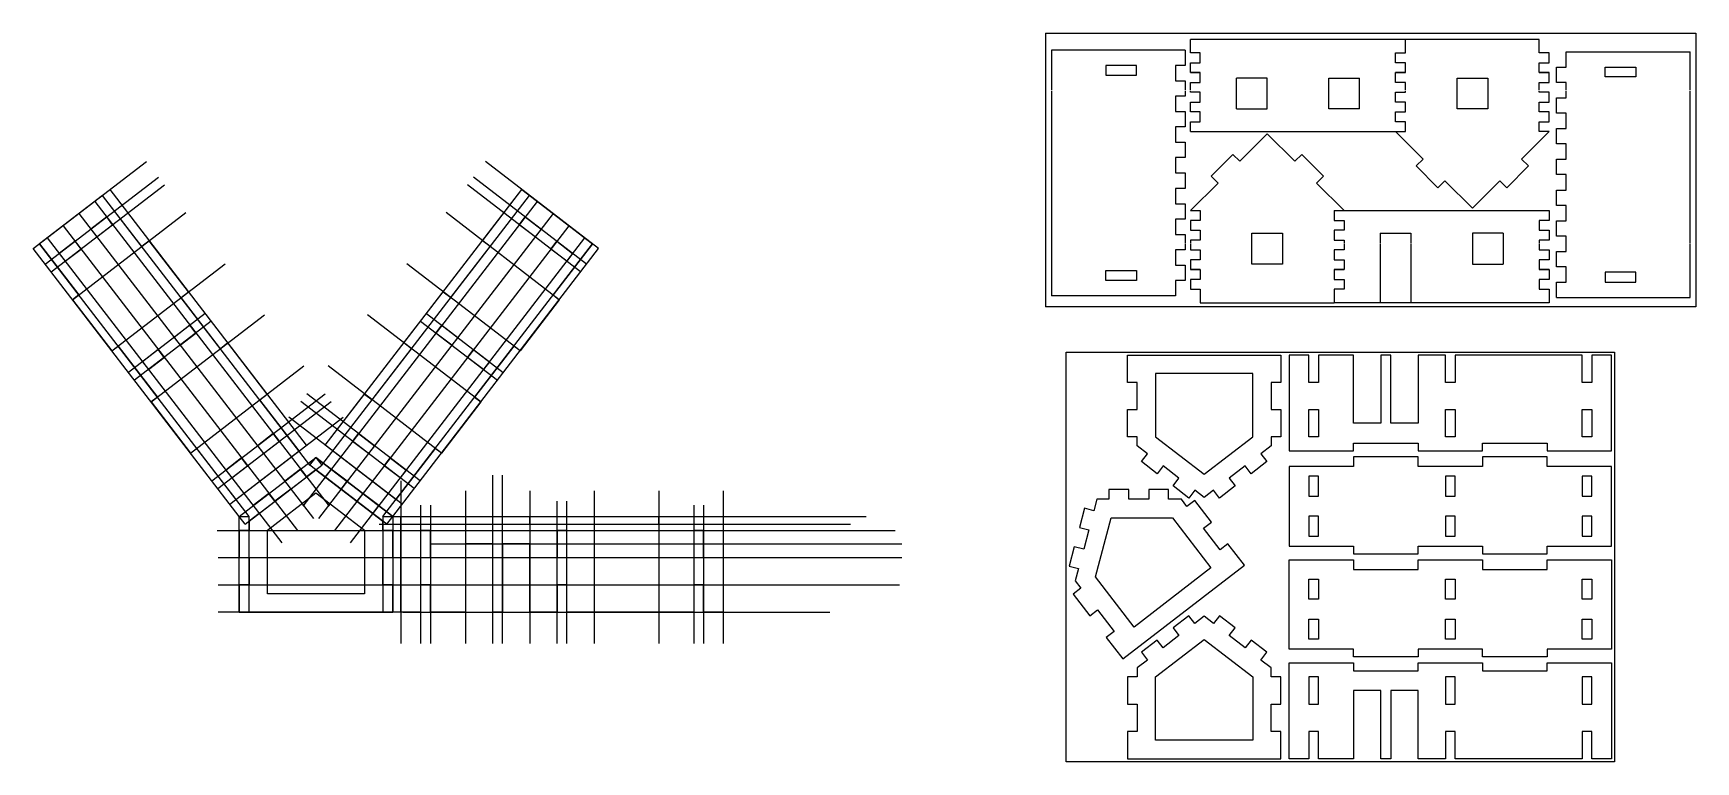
# Model space of a CAD drawing. Extents: x -332 to 209, y -29 to 208.
import ezdxf

# ---------------------------------------------------------------- set-up
doc = ezdxf.new("R2010")
doc.units = 0
doc.layers.get('0').update_dxf_attribs({"linetype": 'CONTINUOUS'})
doc.layers.add('NEW', color=20, linetype='CONTINUOUS')

msp = doc.modelspace()

# ---------------------------------------------------------------- linework, layer by layer
for p, q in [((-2.77, 208.36), (208.99, 208.36)), ((-2.77, 208.36), (-2.77, 119.26)), ((114.43, 206.37), (44.43, 206.37)), ((44.43, 201.97), (44.43, 206.37)), ((158.03, 206.37), (114.43, 206.37)), ((114.43, 201.97), (114.43, 206.37)), ((158.03, 201.97), (158.03, 206.37)), ((208.99, 208.36), (208.99, 119.26)), ((42.72, 202.87), (-0.83, 202.87)), ((-0.83, 202.87), (-0.83, 189.92)), ((42.72, 202.87), (42.72, 197.87)), ((47.63, 201.97), (44.43, 201.97)), ((47.63, 198.77), (47.63, 201.97)), ((111.23, 198.77), (111.23, 201.97)), ((111.23, 201.97), (114.43, 201.97)), ((161.23, 201.97), (158.03, 201.97)), ((161.23, 198.77), (161.23, 201.97)), ((166.81, 202.33), (207.17, 202.33)), ((166.81, 197.33), (166.81, 202.33)), ((207.17, 189.92), (207.17, 202.33)), ((26.85, 197.87), (16.85, 197.87)), ((16.85, 197.87), (16.85, 194.67)), ((26.85, 194.67), (26.85, 197.87)), ((42.72, 197.87), (39.52, 197.87)), ((39.52, 197.87), (39.52, 192.87)), ((44.43, 195.57), (44.43, 198.77)), ((44.43, 198.77), (47.63, 198.77)), ((47.63, 195.57), (44.43, 195.57)), ((44.43, 195.57), (44.43, 195.57)), ((44.43, 195.57), (47.63, 195.57)), ((47.63, 192.37), (47.63, 195.57)), ((114.43, 198.77), (111.23, 198.77)), ((111.23, 192.37), (111.23, 195.57)), ((111.23, 195.57), (114.43, 195.57)), ((114.43, 195.57), (111.23, 195.57)), ((114.43, 195.57), (114.43, 198.77)), ((114.43, 195.57), (114.43, 195.57)), ((158.03, 195.57), (158.03, 198.77)), ((158.03, 198.77), (161.23, 198.77)), ((161.23, 195.57), (158.03, 195.57)), ((158.03, 195.57), (158.03, 195.57)), ((158.03, 195.57), (161.23, 195.57)), ((161.23, 192.37), (161.23, 195.57)), ((163.61, 192.33), (163.61, 197.33)), ((163.61, 197.33), (166.81, 197.33)), ((179.49, 197.33), (189.49, 197.33)), ((179.49, 194.13), (179.49, 197.33)), ((189.49, 197.33), (189.49, 194.13)), ((-0.83, 189.62), (-0.83, 122.87)), ((16.85, 194.67), (26.85, 194.67)), ((39.52, 192.87), (42.72, 192.87)), ((42.72, 192.87), (42.72, 189.92)), ((42.72, 189.62), (42.72, 187.87)), ((44.43, 192.37), (47.63, 192.37)), ((44.43, 189.92), (44.43, 192.37)), ((44.43, 189.17), (44.43, 189.62)), ((59.43, 183.78), (59.43, 193.78)), ((69.43, 193.78), (59.43, 193.78)), ((69.43, 183.78), (69.43, 193.78)), ((89.43, 183.78), (89.43, 193.78)), ((89.43, 193.78), (99.43, 193.78)), ((99.43, 183.78), (99.43, 193.78)), ((114.43, 192.37), (111.23, 192.37)), ((114.43, 189.92), (114.43, 192.37)), ((114.43, 189.17), (114.43, 189.62)), ((131.23, 183.78), (131.23, 193.78)), ((131.23, 193.78), (141.23, 193.78)), ((141.23, 193.78), (141.23, 183.78)), ((158.03, 192.37), (161.23, 192.37)), ((158.03, 189.92), (158.03, 192.37)), ((158.03, 189.17), (158.03, 189.62)), ((166.81, 192.33), (163.61, 192.33)), ((166.81, 189.92), (166.81, 192.33)), ((166.81, 187.33), (166.81, 189.62)), ((189.49, 194.13), (179.49, 194.13)), ((207.17, 140.06), (207.17, 189.62)), ((42.72, 187.87), (39.52, 187.87)), ((39.52, 187.87), (39.52, 182.87)), ((47.63, 189.17), (44.43, 189.17)), ((44.43, 182.77), (44.43, 185.97)), ((44.43, 185.97), (47.63, 185.97)), ((47.63, 185.97), (47.63, 189.17)), ((111.23, 185.97), (111.23, 189.17)), ((111.23, 189.17), (114.43, 189.17)), ((114.43, 185.97), (111.23, 185.97)), ((114.43, 182.77), (114.43, 185.97)), ((161.23, 189.17), (158.03, 189.17)), ((158.03, 182.77), (158.03, 185.97)), ((158.03, 185.97), (161.23, 185.97)), ((161.23, 185.97), (161.23, 189.17)), ((163.61, 182.33), (163.61, 187.33)), ((163.61, 187.33), (166.81, 187.33)), ((39.52, 182.87), (42.72, 182.87)), ((42.72, 182.87), (42.72, 177.87)), ((47.63, 182.77), (44.43, 182.77)), ((44.43, 176.37), (44.43, 179.57)), ((44.43, 179.57), (47.63, 179.57)), ((47.63, 179.57), (47.63, 182.77)), ((59.43, 183.78), (69.43, 183.78)), ((99.43, 183.78), (89.43, 183.78)), ((111.23, 179.57), (111.23, 182.77)), ((111.23, 182.77), (114.43, 182.77)), ((114.43, 179.57), (111.23, 179.57)), ((114.43, 176.37), (114.43, 179.57)), ((141.23, 183.78), (131.23, 183.78)), ((161.23, 182.77), (158.03, 182.77)), ((158.03, 179.57), (161.23, 179.57)), ((158.03, 176.37), (158.03, 179.57)), ((161.23, 179.57), (161.23, 182.77)), ((166.81, 182.33), (163.61, 182.33)), ((166.81, 177.33), (166.81, 182.33)), ((42.72, 177.87), (39.52, 177.87)), ((39.52, 177.87), (39.52, 172.87)), ((44.43, 176.37), (114.43, 176.37)), ((60.47, 166.68), (69.43, 175.64)), ((78.4, 166.68), (69.43, 175.64)), ((120.2, 167.41), (111.23, 176.37)), ((152.27, 167.41), (161.23, 176.37)), ((161.23, 176.37), (158.03, 176.37)), ((163.61, 172.33), (163.61, 177.33)), ((163.61, 177.33), (166.81, 177.33)), ((39.52, 172.87), (42.72, 172.87)), ((42.72, 167.87), (39.52, 167.87)), ((39.52, 167.87), (39.52, 162.87)), ((42.72, 172.87), (42.72, 167.87)), ((51.13, 161.87), (58.21, 168.94)), ((58.21, 168.94), (60.47, 166.68)), ((80.66, 168.94), (78.4, 166.68)), ((87.73, 161.87), (80.66, 168.94)), ((166.81, 172.33), (163.61, 172.33)), ((166.81, 167.33), (166.81, 172.33)), ((-332.48, 138.25), (-295.59, 166.62)), ((-148.35, 138.25), (-185.24, 166.62)), ((39.52, 162.87), (42.72, 162.87)), ((42.72, 162.87), (42.72, 157.87)), ((117.93, 165.15), (120.2, 167.41)), ((117.93, 165.15), (125.01, 158.07)), ((154.53, 165.15), (147.46, 158.07)), ((154.53, 165.15), (152.27, 167.41)), ((163.61, 162.33), (163.61, 167.33)), ((163.61, 167.33), (166.81, 167.33)), ((-328.58, 133.17), (-291.69, 161.55)), ((-326.63, 130.64), (-289.74, 159.01)), ((-243.46, 74.25), (-307.48, 157.48)), ((-237.37, 74.25), (-173.35, 157.48)), ((-154.2, 130.64), (-191.09, 159.01)), ((-152.25, 133.17), (-189.14, 161.55)), ((42.72, 157.87), (39.52, 157.87)), ((39.52, 157.87), (39.52, 152.87)), ((53.4, 159.6), (44.43, 150.64)), ((51.13, 161.87), (53.4, 159.6)), ((87.73, 161.87), (85.47, 159.6)), ((85.47, 159.6), (94.43, 150.64)), ((125.01, 158.07), (127.27, 160.34)), ((127.27, 160.34), (136.23, 151.37)), ((145.2, 160.34), (136.23, 151.37)), ((147.46, 158.07), (145.2, 160.34)), ((166.81, 162.33), (163.61, 162.33)), ((163.61, 152.33), (163.61, 157.33)), ((163.61, 157.33), (166.81, 157.33)), ((166.81, 157.33), (166.81, 162.33)), ((-312.47, 153.64), (-236.1, 54.36)), ((-242.37, 67.75), (-309.93, 155.59)), ((-168.36, 153.64), (-244.73, 54.36)), ((-238.46, 67.75), (-170.89, 155.59)), ((39.52, 152.87), (42.72, 152.87)), ((42.72, 152.87), (42.72, 147.87)), ((166.81, 152.33), (163.61, 152.33)), ((166.81, 147.33), (166.81, 152.33)), ((-319.68, 121.6), (-282.79, 149.98)), ((-317.63, 149.68), (-241.25, 50.39)), ((-163.2, 149.68), (-239.57, 50.39)), ((-161.15, 121.6), (-198.04, 149.98)), ((42.72, 147.87), (39.52, 147.87)), ((39.52, 147.87), (39.52, 142.87)), ((44.43, 150.64), (47.63, 150.64)), ((47.63, 147.44), (44.43, 147.44)), ((44.43, 147.44), (44.43, 144.24)), ((47.63, 150.64), (47.63, 147.44)), ((91.23, 150.64), (161.23, 150.64)), ((91.23, 150.64), (91.23, 147.44)), ((91.23, 147.44), (94.43, 147.44)), ((94.43, 147.44), (94.43, 144.24)), ((161.23, 147.44), (158.03, 147.44)), ((158.03, 147.44), (158.03, 144.24)), ((161.23, 150.64), (161.23, 147.44)), ((163.61, 142.33), (163.61, 147.33)), ((163.61, 147.33), (166.81, 147.33)), ((-327.94, 141.74), (-251.56, 42.46)), ((-322.78, 145.71), (-246.41, 46.43)), ((-158.05, 145.71), (-234.42, 46.43)), ((-152.89, 141.74), (-229.26, 42.46)), ((39.52, 142.87), (42.72, 142.87)), ((42.72, 142.87), (42.72, 140.06)), ((44.43, 144.24), (47.63, 144.24)), ((47.63, 141.04), (44.43, 141.04)), ((44.43, 141.04), (44.43, 140.06)), ((47.63, 144.24), (47.63, 141.04)), ((64.43, 143.23), (74.43, 143.23)), ((64.43, 133.23), (64.43, 143.23)), ((74.43, 143.23), (74.43, 133.23)), ((94.43, 144.24), (91.23, 144.24)), ((91.23, 144.24), (91.23, 141.04)), ((91.23, 141.04), (94.43, 141.04)), ((94.43, 141.04), (94.43, 140.06)), ((106.23, 143.23), (116.23, 143.23)), ((106.23, 143.23), (106.23, 140.06)), ((116.23, 143.23), (116.23, 140.06)), ((146.23, 143.23), (136.23, 143.23)), ((136.23, 143.23), (136.23, 133.23)), ((146.23, 143.23), (146.23, 133.23)), ((158.03, 144.24), (161.23, 144.24)), ((161.23, 141.04), (158.03, 141.04)), ((158.03, 141.04), (158.03, 140.06)), ((161.23, 144.24), (161.23, 141.04)), ((166.81, 142.33), (163.61, 142.33)), ((166.81, 137.33), (166.81, 142.33)), ((-265.41, 51.06), (-332.48, 138.25)), ((-262.21, 51.06), (-330.47, 139.79)), ((-218.61, 51.06), (-150.36, 139.79)), ((-215.41, 51.06), (-148.35, 138.25)), ((42.72, 137.87), (39.52, 137.87)), ((39.52, 137.87), (39.52, 132.87)), ((42.72, 139.76), (42.72, 137.87)), ((44.43, 139.76), (44.43, 137.84)), ((44.43, 137.84), (47.63, 137.84)), ((47.63, 137.84), (47.63, 134.64)), ((94.43, 137.84), (91.23, 137.84)), ((91.23, 137.84), (91.23, 134.64)), ((94.43, 139.76), (94.43, 137.84)), ((106.23, 139.76), (106.23, 120.64)), ((116.23, 139.76), (116.23, 120.64)), ((158.03, 139.76), (158.03, 137.84)), ((158.03, 137.84), (161.23, 137.84)), ((161.23, 137.84), (161.23, 134.64)), ((163.61, 132.33), (163.61, 137.33)), ((163.61, 137.33), (166.81, 137.33)), ((207.17, 122.33), (207.17, 139.76)), ((-306.87, 104.96), (-269.99, 133.33)), ((-173.95, 104.96), (-210.84, 133.33)), ((16.85, 127.87), (16.85, 131.07)), ((16.85, 131.07), (26.85, 131.07)), ((26.85, 131.07), (26.85, 127.87)), ((39.52, 132.87), (42.72, 132.87)), ((42.72, 132.87), (42.72, 127.87)), ((47.63, 134.64), (44.43, 134.64)), ((44.43, 134.64), (44.43, 131.44)), ((44.43, 131.44), (47.63, 131.44)), ((47.63, 131.44), (44.43, 131.44)), ((47.63, 131.44), (47.63, 131.44)), ((47.63, 131.44), (47.63, 128.24)), ((74.43, 133.23), (64.43, 133.23)), ((91.23, 134.64), (94.43, 134.64)), ((94.43, 131.44), (91.23, 131.44)), ((91.23, 131.44), (91.23, 131.44)), ((91.23, 131.44), (94.43, 131.44)), ((91.23, 131.44), (91.23, 128.24)), ((94.43, 134.64), (94.43, 131.44)), ((136.23, 133.23), (146.23, 133.23)), ((161.23, 134.64), (158.03, 134.64)), ((158.03, 134.64), (158.03, 131.44)), ((158.03, 131.44), (161.23, 131.44)), ((161.23, 131.44), (158.03, 131.44)), ((161.23, 131.44), (161.23, 131.44)), ((161.23, 131.44), (161.23, 128.24)), ((166.81, 132.33), (163.61, 132.33)), ((166.81, 127.33), (166.81, 132.33)), ((189.49, 130.53), (179.49, 130.53)), ((179.49, 130.53), (179.49, 127.33)), ((189.49, 127.33), (189.49, 130.53)), ((26.85, 127.87), (16.85, 127.87)), ((42.72, 127.87), (39.52, 127.87)), ((39.52, 127.87), (39.52, 122.87)), ((47.63, 128.24), (44.43, 128.24)), ((44.43, 128.24), (44.43, 125.04)), ((44.43, 125.04), (47.63, 125.04)), ((47.63, 125.04), (47.63, 120.64)), ((91.23, 128.24), (94.43, 128.24)), ((94.43, 125.04), (91.23, 125.04)), ((91.23, 125.04), (91.23, 120.64)), ((94.43, 128.24), (94.43, 125.04)), ((161.23, 128.24), (158.03, 128.24)), ((158.03, 128.24), (158.03, 125.04)), ((158.03, 125.04), (161.23, 125.04)), ((161.23, 125.04), (161.23, 120.64)), ((163.61, 122.33), (163.61, 127.33)), ((163.61, 127.33), (166.81, 127.33)), ((179.49, 127.33), (189.49, 127.33)), ((208.99, 119.26), (-2.77, 119.26)), ((39.52, 122.87), (-0.83, 122.87)), ((47.63, 120.64), (91.23, 120.64)), ((161.23, 120.64), (91.23, 120.64)), ((163.61, 122.33), (207.17, 122.33)), ((-276.45, 117.13), (-301.45, 97.9)), ((-274.5, 114.6), (-299.5, 95.37)), ((-294.07, 88.31), (-257.18, 116.69)), ((-186.76, 88.31), (-223.65, 116.69)), ((-206.33, 114.6), (-181.33, 95.37)), ((-204.38, 117.13), (-179.38, 97.9)), ((-281.27, 71.67), (-244.38, 100.04)), ((-199.56, 71.67), (-236.45, 100.04)), ((-274.32, 62.63), (-237.43, 91.01)), ((-272.37, 60.09), (-235.48, 88.47)), ((-208.46, 60.09), (-245.35, 88.47)), ((-206.51, 62.63), (-243.4, 91.01)), ((-268.46, 55.02), (-231.57, 83.4)), ((-212.37, 55.02), (-249.26, 83.4)), ((-265.41, 51.06), (-240.41, 70.29)), ((-263.46, 48.52), (-238.46, 67.75)), ((-242.37, 67.75), (-240.41, 70.29)), ((-217.37, 48.52), (-242.37, 67.75)), ((-240.41, 70.29), (-238.46, 67.75)), ((-215.41, 51.06), (-240.41, 70.29)), ((-212.75, 62.62), (-212.75, 9.69)), ((-182.85, 9.69), (-182.85, 64.51)), ((-179.65, 9.69), (-179.65, 64.51)), ((-206.35, 54.72), (-206.35, 9.69)), ((-203.15, 54.72), (-203.15, 9.69)), ((-191.75, 59.4), (-191.75, 9.69)), ((-170.75, 59.4), (-170.75, 9.69)), ((-161.85, 9.69), (-161.85, 56.07)), ((-158.65, 9.69), (-158.65, 56.07)), ((-149.75, 59.4), (-149.75, 9.69)), ((-128.75, 59.4), (-128.75, 9.69)), ((-117.35, 54.72), (-117.35, 9.69)), ((-114.15, 54.72), (-114.15, 9.69)), ((-107.75, 59.4), (-107.75, 9.69)), ((-263.46, 48.52), (-265.41, 51.06)), ((-265.41, 51.06), (-262.21, 51.06)), ((-262.21, 19.9), (-262.21, 51.06)), ((-218.61, 51.06), (-215.41, 51.06)), ((-218.61, 51.06), (-218.61, 19.9)), ((-217.37, 48.52), (-215.41, 51.06)), ((-215.41, 51.06), (-61.19, 51.06)), ((-272.57, 46.52), (-205.02, 46.52)), ((-219.87, 48.52), (-66.33, 48.52)), ((-205.02, 46.52), (-51.76, 46.52)), ((-202.85, 42.09), (-49.6, 42.09)), ((-272.25, 37.65), (-202.85, 37.65)), ((-202.85, 37.65), (-49.6, 37.65)), ((-272.25, 28.78), (-203.61, 28.78)), ((-203.61, 28.78), (-50.35, 28.78)), ((-212.12, 19.9), (-272.25, 19.9)), ((-212.12, 19.9), (-73.04, 19.9))]:
    msp.add_line(p, q)
for points in [[(-265.41, 19.9), (-265.41, 51.06), (-240.41, 70.29), (-215.41, 51.06), (-215.41, 19.9)], [(-262.21, 19.9), (-262.21, 49.48), (-240.41, 66.25), (-218.61, 49.48), (-218.61, 19.9)]]:
    msp.add_lwpolyline(points, close=True)
at = {"layer": 'NEW'}
for points in [[(-214.38, 56.57), (-237.37, 74.25), (-224.56, 90.9), (-222.11, 89.01), (-209.31, 105.66), (-211.76, 107.54), (-198.95, 124.19), (-196.5, 122.3), (-183.7, 138.95), (-186.15, 140.83), (-173.35, 157.48), (-150.36, 139.79), (-163.16, 123.15), (-161.15, 121.6), (-173.95, 104.96), (-175.96, 106.5), (-188.77, 89.86), (-186.76, 88.31), (-199.56, 71.67), (-201.57, 73.21)], [(-266.45, 56.57), (-245.91, 72.37), (-258.72, 89.01), (-256.27, 90.9), (-269.07, 107.54), (-271.52, 105.66), (-284.33, 122.3), (-281.87, 124.19), (-294.68, 140.83), (-297.13, 138.95), (-309.93, 155.59), (-330.47, 139.79), (-317.67, 123.15), (-319.68, 121.6), (-306.87, 104.96), (-304.86, 106.5), (-292.06, 89.86), (-294.07, 88.31), (-281.27, 71.67), (-279.26, 73.21)], [(-313.72, 144.6), (-311.77, 142.07), (-306.62, 146.03), (-308.57, 148.57)], [(-167.11, 144.6), (-169.06, 142.07), (-174.21, 146.03), (-172.26, 148.57)], [(-324.03, 136.67), (-322.08, 134.14), (-316.93, 138.1), (-318.88, 140.64)], [(-156.8, 136.67), (-158.75, 134.14), (-163.9, 138.1), (-161.95, 140.64)], [(-286.59, 109.33), (-284.64, 106.79), (-279.49, 110.76), (-281.44, 113.3)], [(-194.24, 109.33), (-196.19, 106.79), (-201.34, 110.76), (-199.39, 113.3)], [(-296.9, 101.4), (-294.95, 98.86), (-289.8, 102.83), (-291.75, 105.37)], [(-183.93, 101.4), (-185.88, 98.86), (-191.03, 102.83), (-189.08, 105.37)], [(3.89, -28.82), (3.89, 104.57), (182.54, 104.57), (182.54, -28.82)], [(23.88, 103.57), (73.88, 103.57), (73.88, 94.7), (70.68, 94.7), (70.68, 85.83), (73.88, 85.83), (73.88, 76.95), (70.68, 76.95), (70.68, 73.99), (67.38, 71.46), (69.33, 68.92), (64.17, 64.95), (62.22, 67.49), (57.07, 63.52), (59.02, 60.99), (53.86, 57.02), (51.91, 59.56), (48.88, 57.22), (45.84, 59.56), (43.89, 57.02), (38.73, 60.99), (40.68, 63.52), (35.53, 67.49), (33.58, 64.95), (28.42, 68.92), (30.37, 71.46), (27.08, 73.99), (27.08, 76.95), (23.88, 76.95), (23.88, 85.83), (27.08, 85.83), (27.08, 94.7), (23.88, 94.7)], [(118.54, 81.39), (109.64, 81.39), (109.64, 103.57), (106.44, 103.57), (106.44, 81.39), (97.54, 81.39), (97.54, 103.57), (86.14, 103.57), (86.14, 94.7), (82.94, 94.7), (82.94, 103.57), (76.54, 103.57), (76.54, 72.42), (97.54, 72.42), (97.54, 74.95), (118.54, 74.95), (118.54, 72.42), (139.54, 72.42), (139.54, 74.95), (160.54, 74.95), (160.54, 72.42), (181.54, 72.42), (181.54, 103.57), (175.14, 103.57), (175.14, 94.7), (171.94, 94.7), (171.94, 103.57), (130.64, 103.57), (130.64, 94.7), (127.44, 94.7), (127.44, 103.57), (118.54, 103.57)], [(33.08, 97.57), (33.08, 76.95), (48.88, 64.79), (64.68, 76.95), (64.68, 97.57)], [(82.94, 76.95), (82.94, 85.83), (86.14, 85.83), (86.14, 76.95)], [(127.44, 76.95), (127.44, 85.83), (130.64, 85.83), (130.64, 76.95)], [(171.94, 76.95), (171.94, 85.83), (175.14, 85.83), (175.14, 76.95)], [(-259.46, 74.06), (-257.51, 71.52), (-252.35, 75.49), (-254.3, 78.02)], [(-221.37, 74.06), (-223.32, 71.52), (-228.48, 75.49), (-226.52, 78.02)], [(181.54, 41.41), (181.54, 67.32), (160.54, 67.32), (160.54, 70.42), (139.54, 70.42), (139.54, 67.32), (118.54, 67.32), (118.54, 70.42), (97.54, 70.42), (97.54, 67.32), (76.54, 67.32), (76.54, 41.41), (97.54, 41.41), (97.54, 38.88), (118.54, 38.88), (118.54, 41.41), (139.54, 41.41), (139.54, 38.88), (160.54, 38.88), (160.54, 41.41)], [(-269.77, 66.13), (-267.82, 63.59), (-262.66, 67.56), (-264.61, 70.09)], [(-265.41, 19.9), (-215.41, 19.9), (-215.41, 28.78), (-218.61, 28.78), (-218.61, 37.65), (-215.41, 37.65), (-215.41, 46.52), (-218.61, 46.52), (-218.61, 49.48), (-221.91, 52.02), (-219.96, 54.56), (-225.12, 58.52), (-227.07, 55.98), (-232.22, 59.95), (-230.27, 62.49), (-235.43, 66.45), (-237.38, 63.92), (-240.41, 66.25), (-243.45, 63.92), (-245.4, 66.45), (-250.56, 62.49), (-248.61, 59.95), (-253.76, 55.98), (-255.71, 58.52), (-260.87, 54.56), (-258.92, 52.02), (-262.21, 49.48), (-262.21, 46.52), (-265.41, 46.52), (-265.41, 37.65), (-262.21, 37.65), (-262.21, 28.78), (-265.41, 28.78)], [(-211.06, 66.13), (-213.01, 63.59), (-218.17, 67.56), (-216.21, 70.09)], [(22.41, 4.65), (62.04, 35.13), (56.63, 42.17), (54.1, 40.22), (48.69, 47.25), (51.22, 49.2), (45.81, 56.23), (43.28, 54.28), (41.47, 56.63), (37.31, 56.63), (37.31, 59.83), (30.81, 59.83), (30.81, 56.63), (24.3, 56.63), (24.3, 59.83), (17.8, 59.83), (17.8, 56.63), (13.97, 56.63), (12.99, 52.92), (9.89, 53.75), (8.23, 47.46), (11.32, 46.64), (9.65, 40.35), (6.56, 41.17), (4.89, 34.89), (7.98, 34.07), (6.91, 30.04), (8.72, 27.7), (6.18, 25.75), (11.59, 18.71), (14.13, 20.66), (19.54, 13.63), (17, 11.68)], [(82.94, 57.62), (86.14, 57.62), (86.14, 64.12), (82.94, 64.12)], [(127.44, 57.62), (130.64, 57.62), (130.64, 64.12), (127.44, 64.12)], [(171.94, 57.62), (175.14, 57.62), (175.14, 64.12), (171.94, 64.12)], [(-256.21, 25.9), (-256.21, 46.53), (-240.41, 58.68), (-224.61, 46.53), (-224.61, 25.9)], [(-170.75, 42.09), (-179.65, 42.09), (-179.65, 19.9), (-182.85, 19.9), (-182.85, 42.09), (-191.75, 42.09), (-191.75, 19.9), (-203.15, 19.9), (-203.15, 28.78), (-206.35, 28.78), (-206.35, 19.9), (-212.75, 19.9), (-212.75, 51.06), (-191.75, 51.06), (-191.75, 48.52), (-170.75, 48.52), (-170.75, 51.06), (-149.75, 51.06), (-149.75, 48.52), (-128.75, 48.52), (-128.75, 51.06), (-107.75, 51.06), (-107.75, 19.9), (-114.15, 19.9), (-114.15, 28.78), (-117.35, 28.78), (-117.35, 19.9), (-158.65, 19.9), (-158.65, 28.78), (-161.85, 28.78), (-161.85, 19.9), (-170.75, 19.9)], [(26.05, 15.01), (13.47, 31.36), (18.58, 50.63), (38.52, 50.63), (51.09, 34.28)], [(82.94, 44.61), (86.14, 44.61), (86.14, 51.12), (82.94, 51.12)], [(127.44, 44.61), (130.64, 44.61), (130.64, 51.12), (127.44, 51.12)], [(171.94, 44.61), (175.14, 44.61), (175.14, 51.12), (171.94, 51.12)], [(-206.35, 46.52), (-206.35, 37.65), (-203.15, 37.65), (-203.15, 46.52)], [(-161.85, 46.52), (-161.85, 37.65), (-158.65, 37.65), (-158.65, 46.52)], [(-117.35, 46.52), (-117.35, 37.65), (-114.15, 37.65), (-114.15, 46.52)], [(76.54, 7.87), (76.54, 36.88), (97.54, 36.88), (97.54, 33.78), (118.54, 33.78), (118.54, 36.88), (139.54, 36.88), (139.54, 33.78), (160.54, 33.78), (160.54, 36.88), (181.54, 36.88), (181.54, 7.87), (160.54, 7.87), (160.54, 5.34), (139.54, 5.34), (139.54, 7.87), (118.54, 7.87), (118.54, 5.34), (97.54, 5.34), (97.54, 7.87)], [(86.14, 24.08), (82.94, 24.08), (82.94, 30.58), (86.14, 30.58)], [(130.64, 24.08), (127.44, 24.08), (127.44, 30.58), (130.64, 30.58)], [(175.14, 24.08), (171.94, 24.08), (171.94, 30.58), (175.14, 30.58)], [(23.88, -27.82), (73.88, -27.82), (73.88, -18.95), (70.68, -18.95), (70.68, -10.07), (73.88, -10.07), (73.88, -1.2), (70.68, -1.2), (70.68, 1.76), (67.38, 4.3), (69.33, 6.83), (64.17, 10.8), (62.22, 8.26), (57.07, 12.23), (59.02, 14.76), (53.86, 18.73), (51.91, 16.19), (48.88, 18.53), (45.84, 16.19), (43.89, 18.73), (38.73, 14.76), (40.68, 12.23), (35.53, 8.26), (33.58, 10.8), (28.42, 6.83), (30.37, 4.3), (27.08, 1.76), (27.08, -1.2), (23.88, -1.2), (23.88, -10.07), (27.08, -10.07), (27.08, -18.95), (23.88, -18.95)], [(86.14, 11.07), (82.94, 11.07), (82.94, 17.58), (86.14, 17.58)], [(130.64, 11.07), (127.44, 11.07), (127.44, 17.58), (130.64, 17.58)], [(175.14, 11.07), (171.94, 11.07), (171.94, 17.58), (175.14, 17.58)], [(33.08, -21.82), (33.08, -1.19), (48.88, 10.96), (64.68, -1.19), (64.68, -21.82)], [(118.54, -5.64), (109.64, -5.64), (109.64, -27.82), (106.44, -27.82), (106.44, -5.64), (97.54, -5.64), (97.54, -27.82), (86.14, -27.82), (86.14, -18.95), (82.94, -18.95), (82.94, -27.82), (76.54, -27.82), (76.54, 3.34), (97.54, 3.34), (97.54, 0.8), (118.54, 0.8), (118.54, 3.34), (139.54, 3.34), (139.54, 0.8), (160.54, 0.8), (160.54, 3.34), (181.54, 3.34), (181.54, -27.82), (175.14, -27.82), (175.14, -18.95), (171.94, -18.95), (171.94, -27.82), (130.64, -27.82), (130.64, -18.95), (127.44, -18.95), (127.44, -27.82), (118.54, -27.82)], [(82.94, -1.2), (82.94, -10.07), (86.14, -10.07), (86.14, -1.2)], [(127.44, -1.2), (127.44, -10.07), (130.64, -10.07), (130.64, -1.2)], [(171.94, -1.2), (171.94, -10.07), (175.14, -10.07), (175.14, -1.2)]]:
    msp.add_lwpolyline(points, close=True, dxfattribs=at)

doc.saveas('drawing.dxf')
